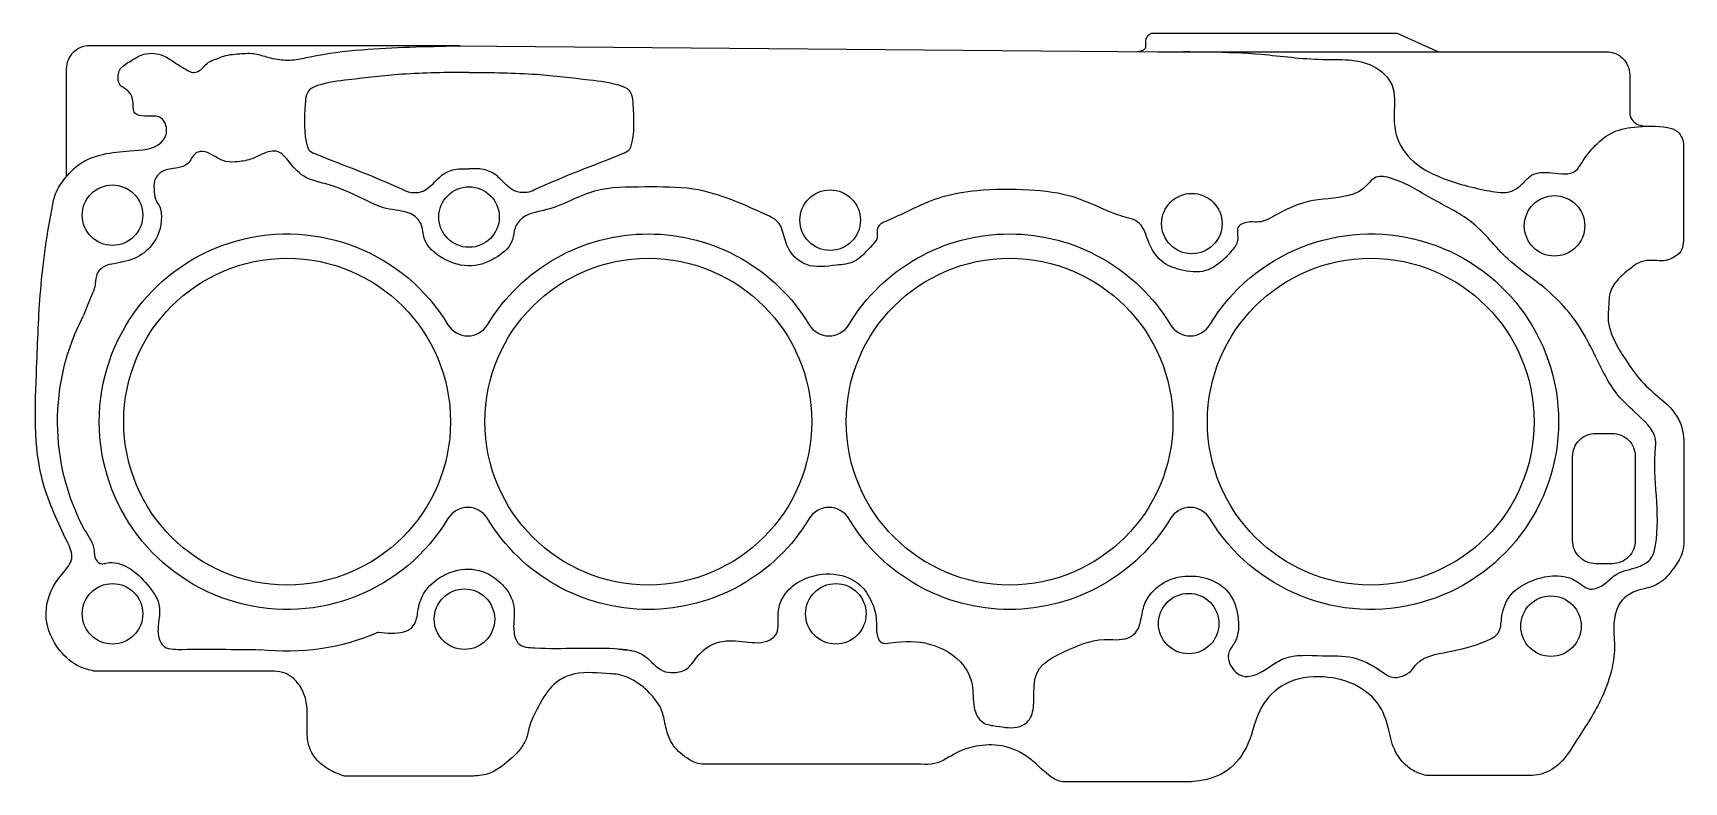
# Model space of a CAD drawing. Header units: millimetres. Extents: x 15 to 394, y 11 to 182.
import ezdxf

# ---------------------------------------------------------------- set-up
doc = ezdxf.new("R2010")
doc.units = ezdxf.units.MM
doc.header["$MEASUREMENT"] = 0

msp = doc.modelspace()

# ---------------------------------------------------------------- linework, layer by layer
for points in [[(272.36, 182.46), (327.95, 182.41)], [(327.95, 182.41), (337.43, 178.16)], [(112.38, 179.52), (272.95, 178.16)], [(393.67, 156.75), (393.67, 136.54)], [(393.81, 89.01), (393.81, 65.28)], [(70.34, 36), (28.77, 36)], [(114.92, 11.86), (86.41, 11.86)], [(218.76, 14.59), (169.53, 14.59)], [(356.62, 12), (334.61, 12)], [(280.07, 10.55), (252.66, 10.55)]]:
    msp.add_lwpolyline(points)
for points in [[(112.91, 179.52), (27.82, 179.52, 0.414214), (22.52, 174.22), (22.52, 149.45)], [(272.95, 178.16), (376.05, 178.16, -0.414214), (381.35, 172.86), (381.35, 164.01)], [(26.8, 68.29, -0.248621), (26.51, 117.65)], [(94.21, 44.91, -0.132552), (67.05, 40.91, -0.132552)], [(152.36, 40.68, -0.021328), (147.9, 41.19, -0.021328)]]:
    msp.add_lwpolyline(points, format="xyb")
for points in [[(275.93, 70.99, -0.564797), (202.11, 70.99, 0.564797), (193.03, 70.99, -0.564797), (119.21, 70.99, 0.564797), (110.13, 70.99, -3.595561), (110.13, 115.5, 0.564797), (119.21, 115.5, -0.564797), (193.03, 115.5, 0.564797), (202.11, 115.5, -0.564797), (275.93, 115.5, 0.564797), (285.01, 115.5, -3.595561), (285.01, 70.99, 0.564797)], [(373.54, 90.56), (377.32, 90.56, -0.414214), (382.62, 85.26), (382.62, 65.94, -0.414214), (377.32, 60.64), (373.54, 60.64, -0.414214), (368.24, 65.94), (368.24, 85.26, -0.414214)]]:
    msp.add_lwpolyline(points, format="xyb", close=True)
for centre, radius in [((33.14, 140.64), 6.94), ((114.97, 140.22), 6.94), ((197.85, 139.51), 6.94), ((280.86, 138.72), 6.94), ((364.1, 138.19), 6.94), ((73.22, 93.25), 37.5), ((156.12, 93.25), 37.5), ((239.02, 93.25), 37.5), ((321.92, 93.25), 37.5), ((33.14, 49.14), 6.94), ((113.91, 47.91), 6.94), ((199.14, 49.14), 6.94), ((280.13, 46.9), 6.94), ((363.28, 46.31), 6.94)]:
    msp.add_circle(centre, radius)
for points in [[(268.23, 178.2), (269.49, 178.48), (270.12, 178.91), (270.27, 180.51), (271.39, 182.36), (272.36, 182.46)], [(22.78, 65.62), (17.23, 79.14), (15.73, 105.71), (16.65, 123.45), (19.42, 143.1), (19.89, 145.06), (21.97, 148.76), (25.55, 152.34), (37.12, 155.41), (44.29, 157.37), (45.56, 159.91), (44.29, 162.92), (40.59, 163.38), (38.27, 164.07), (37.81, 166.84), (37.12, 168.69), (35.73, 169.85), (34.81, 170.66), (34.46, 172.74), (34.81, 174.01), (37, 175.86), (40.35, 177.59), (44.86, 177.24), (47.52, 175.62), (50.18, 174.01), (51.57, 173.43), (54, 174.59), (55.15, 175.74), (56.77, 176.43), (58.16, 177.01), (62.32, 177.7), (65.91, 177.7), (68.8, 176.9), (70.99, 176.43), (74.81, 176.32), (78.51, 177.01), (90.34, 178.63), (112.38, 179.52)], [(114.97, 173.42), (99.48, 172.99), (87.32, 171.73), (80.19, 170.4), (78.31, 169.38), (77.68, 168.28), (77.37, 166.17), (77.92, 156.3), (78.15, 155.75), (79.56, 154.82), (99.47, 146.67), (101.27, 145.97), (104.4, 146.2), (107.38, 148.55), (109.65, 150.43), (112.95, 151.29), (114.97, 151.29)], [(114.97, 173.42), (130.45, 172.99), (142.61, 171.73), (149.74, 170.4), (151.62, 169.38), (152.25, 168.28), (152.56, 166.17), (152.01, 156.3), (151.78, 155.75), (150.37, 154.82), (130.46, 146.67), (128.66, 145.97), (125.53, 146.2), (122.55, 148.55), (120.28, 150.43), (116.98, 151.29), (114.97, 151.29)], [(381.35, 164.01), (381.62, 162.98), (382.67, 161.77), (384.18, 161.19), (385.67, 161.08)], [(183.89, 140.41), (166.4, 146.64), (155.3, 147.12), (143.73, 146.13), (132.75, 141.92), (127.25, 140.02), (125.52, 137.68), (124.96, 135.04), (121.58, 131.19), (115.56, 129.03), (109.01, 130.72), (104.68, 135.35), (103.94, 138.64), (101.65, 140.93), (95.93, 142.19), (92.07, 143.7), (82.87, 147.61), (77.04, 149.59), (73.37, 153.26), (71.15, 155.2), (67.41, 154.65), (65.19, 153.61), (61.87, 152.92), (59.16, 152.98), (55.42, 154.78), (53.34, 155.27), (52.24, 154.85), (50.41, 152.49), (48.12, 151.52), (44.45, 150.62), (42.79, 148.55), (42.72, 145.98), (43.2, 143.84), (43.76, 143.01), (44.31, 141.14), (42.58, 134.35), (38.77, 131.03), (33.5, 129.51), (31.43, 128.96), (29.56, 127.09), (29.07, 124.25), (28.31, 122.24), (26.51, 117.65)], [(94.21, 44.91), (99.97, 45.03), (101.84, 45.99), (102.94, 48.06), (103.22, 49.72), (104.53, 53.71), (107.84, 57.16), (111.56, 58.95), (118.04, 58.88), (121.63, 56.75), (124.67, 52.82), (125.29, 50.2), (125.29, 44.89), (126.32, 42.34), (130.11, 41.31), (148.34, 41.17), (155.38, 39.38), (159.45, 36.07), (162, 35.66), (164.9, 36.48), (167.17, 39.1), (171.79, 42.48), (177.66, 42.82), (183.4, 42.89), (185.33, 44.27), (185.89, 46.27), (185.89, 48.96), (186.71, 52.33), (189.68, 55.85), (193.27, 57.64), (200.51, 57.92), (204.65, 55.78), (207.34, 51.92), (208.44, 47.65), (208.51, 45.1), (209.61, 42.55), (211.75, 42.48), (220.6, 42.2), (228.53, 37.17), (230.41, 32.94), (230.89, 27.71), (231.65, 25.57), (232.96, 24.19), (236.06, 23.36), (241.37, 23.3), (243.3, 24.54), (244.54, 28.12), (244.75, 33.29), (245.44, 35.77), (251.44, 40.39), (260.7, 43.23), (266.21, 43.64), (267.94, 44.81), (269.18, 47.84), (270.01, 51.29), (271.95, 54.34), (275.61, 56.89), (279.81, 57.79), (284.99, 57.03), (289.12, 54.21), (291.4, 48.69), (290.64, 42.49), (289.33, 40.21), (289.76, 37.3), (292.45, 34.89), (297.14, 35.99), (302.03, 38.89), (310.79, 39.51), (317.78, 39.09), (324.06, 36.13), (326.89, 34.61), (331.16, 36.06), (332.47, 37.64), (339.58, 40.4), (348.35, 42.89), (351.25, 44.89), (351.94, 48.06), (353.66, 52.95), (358.91, 56.74), (363.61, 57.85), (368.78, 56.82), (372.3, 54.82), (375.54, 55.99), (378.37, 58.27), (383.27, 59.92), (386.3, 61.99), (387.27, 64.88), (387.27, 87.47), (387.34, 88.36), (383.34, 94.7), (378.65, 99.35), (373.2, 108.86), (369.82, 115), (365.67, 120.33), (360.29, 125.15), (353.4, 130.6), (344.98, 139.09), (335.87, 144.47), (326.7, 149.09), (323.18, 149.36), (320.28, 146.81), (316.84, 145.16), (307.56, 143.78), (299.91, 140.54), (296.25, 139.09), (294.25, 139.09), (291.49, 137.92), (291.35, 134.82), (290.04, 132.54), (287.08, 129.58), (283.97, 127.92), (278.25, 128.13), (273.97, 130.06), (270.45, 135.78), (269.56, 137.85), (267.76, 139.5), (265.56, 140.19), (263.21, 140.95), (253.88, 144.75), (243.53, 146.41), (231.53, 146.27), (223.39, 144.75), (210.95, 139.37), (208.88, 137.99), (208.6, 136.33), (208.6, 135.44), (207.5, 133.78), (203.29, 129.99), (199.29, 129.17), (192.4, 129.3), (187.91, 133.78), (185.71, 139.23), (183.89, 140.41)], [(393.67, 136.54), (393.62, 134.31), (392.98, 132.2), (391.45, 130.99), (390.09, 130.38), (385.99, 130.26), (383.3, 129.66), (381.82, 128.66), (378.81, 126.04), (376.93, 123.09), (376.5, 119.59), (376.38, 117.09), (378.14, 111.25), (380.6, 107.22), (384.07, 102.54), (388.3, 98.63), (391.89, 94.93), (393.33, 91.83), (393.81, 89.01)], [(26.8, 68.29), (28.89, 63.79), (29.32, 61.6), (30.7, 60.62), (31.7, 60.79), (36.84, 59.71), (41.18, 55.76), (43.77, 51.37), (43.72, 47.2), (43.68, 44.07), (45.01, 41.62), (47.08, 41.02), (49.14, 40.98), (67.05, 40.91)], [(28.77, 36), (25.74, 36.97), (20.97, 40.83), (17.94, 48.16), (20.06, 56.26), (23.01, 60.11), (23.77, 61.75), (22.78, 65.62)], [(393.81, 65.28), (393.31, 62.89), (391.32, 59.47), (388.22, 56.23), (384.7, 54.89), (382.15, 54.08), (379.33, 51.91), (378.03, 48.99), (377.71, 44.78), (377.85, 41.24), (377.14, 36.15), (374.65, 29.29), (368.85, 19.58), (365.47, 15), (361.25, 12.41), (356.62, 12)], [(86.41, 11.86), (82.79, 13.42), (78.53, 17.96), (77.78, 22.74), (77.4, 29.74), (76.02, 32.73), (72.76, 35.48), (70.34, 36)], [(169.53, 14.59), (167.48, 14.79), (164.92, 16.06), (161.57, 19.35), (159.98, 23.73), (159.16, 27), (156.86, 30.44), (152.66, 33.91), (148.8, 35.26), (147.41, 35.35), (139.17, 35.35), (135.55, 33.8), (131.78, 29.47), (129.95, 25.99), (129, 23.88), (128.3, 21.05), (126.97, 18.49), (123.67, 15.06), (118.82, 12.28), (114.92, 11.86)], [(334.61, 12), (331.7, 13.16), (327.33, 18.06), (325.89, 23.11), (323.71, 28.29), (319.08, 32.41), (311.1, 34.65), (302.3, 33.01), (296.86, 27.72), (293.71, 19.28), (288.94, 13.17), (282.58, 10.79), (280.07, 10.55)], [(252.66, 10.55), (250.85, 10.66), (248.37, 11.87), (245.1, 14.67), (242.11, 16.96), (237.22, 18.8), (231.27, 18.73), (226.96, 17.28), (221.78, 14.76), (218.76, 14.59)]]:
    msp.add_spline(points, degree=3)
msp.add_open_spline([(272.95, 178.16), (280.93, 178.21), (293.62, 178.3), (309.9, 175.96), (321.05, 176.83), (327.82, 170.7), (327.17, 164.5), (327.46, 158.22), (331.3, 152.5), (339.24, 148.47), (346.74, 146.56), (353.23, 145.53), (356.54, 147.3), (358.71, 150.58), (363.69, 150.54), (368.53, 149.6), (370.69, 153.39), (373.02, 156.43), (377.05, 159.95), (382.77, 161.14), (388.74, 161.19), (392.98, 160.01), (393.73, 157.57), (393.67, 156.75)], degree=3, knots=[0, 0, 0, 0, 23.814727, 37.914888, 49.756496, 55.666914, 62.42271, 67.203309, 74.512252, 81.641616, 93.405565, 98.16851, 100.402045, 104.345864, 109.027358, 114.505402, 116.82699, 121.215071, 126.347277, 132.066045, 139.62022, 142.511123, 147.041406, 147.041406, 147.041406, 147.041406])

doc.saveas('drawing.dxf')
